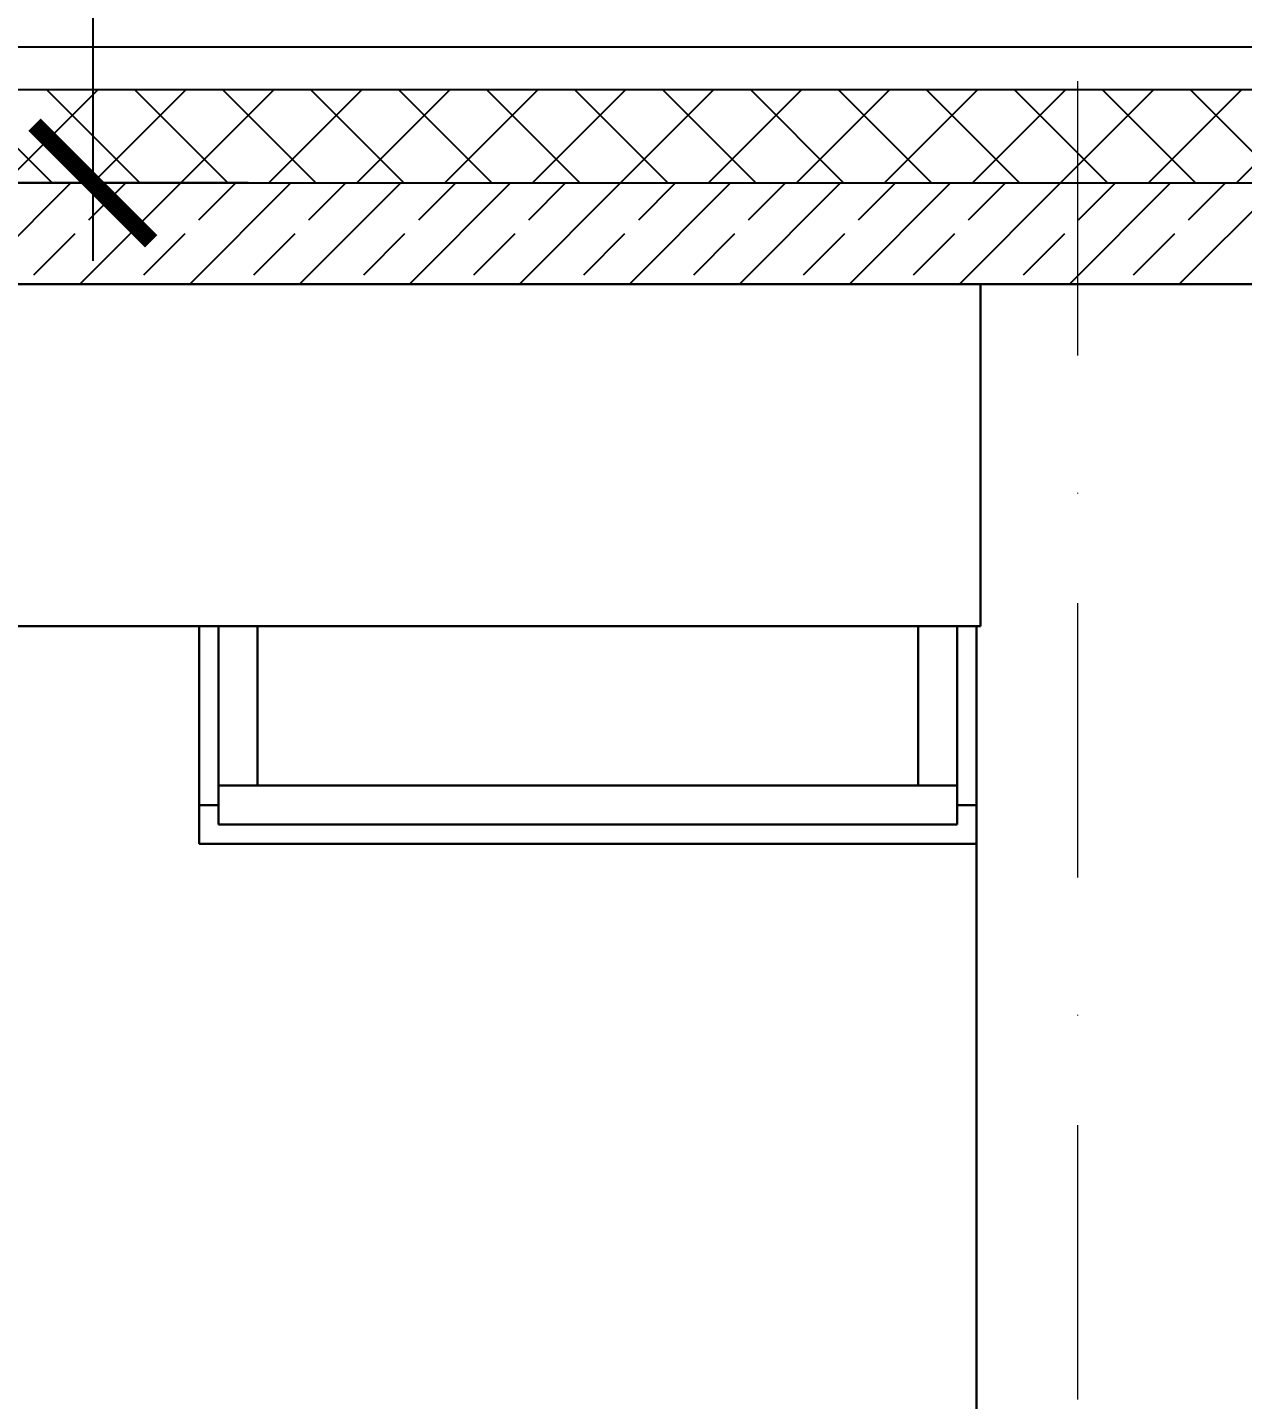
# Model space of a CAD drawing. Header units: millimetres. Extents: x 4647 to 73915, y -13612 to -8141.
# Drawn here: x 11809.9 to 11966.2, y -11250 to -11073.6 of the extents above; entities that cross this region are included whole.
import ezdxf
from ezdxf.enums import TextEntityAlignment as Align

# ---------------------------------------------------------------- set-up
doc = ezdxf.new("R2010")
doc.units = ezdxf.units.MM
doc.linetypes.add('Kropki i Kreski', pattern=[67.027776, 35.277777, -17.638888, 0, -14.111111])
doc.layers.add('a_wymiary', color=250, linetype='Continuous', lineweight=9)
doc.layers.add('Konstrukcja - Siatka mod_Nr_Pióra__1', color=7, linetype='Continuous', lineweight=5)
for name, color, linetype in [('Konstrukcja - Siatka mod', 7, 'Continuous'), ('Konstrukcja - Ściany zew', 7, 'Continuous'), ('Okna ArchiCADa', 7, 'Continuous'), ('Structural - Bearing', 7, 'Continuous'), ('WIDOK', 7, 'Continuous')]:
    doc.layers.add(name, color=color, linetype=linetype)
doc.layers.add('Konstrukcja - Siatka mod_Nr_Pióra__4', color=7, linetype='Continuous', lineweight=5, true_color=0x029e21)
doc.styles.add('GENERATED_STYLE_1', font='arialbd.ttf')
doc.styles.get("Standard").update_dxf_attribs({"font": 'arial.ttf'})
doc.dimstyles.new('1-100', dxfattribs={"dimtxt": 13, "dimasz": 15, "dimexe": 10, "dimexo": 20, "dimgap": 5, "dimtad": 1, "dimdec": 1, "dimrnd": 0.5, "dimtxsty": 'Standard', "dimblk": 'ARCHTICK', "dimcen": 0.09, "dimdle": 10, "dimadec": 0, "dimazin": 0, "dimtfac": 1, "dimtdec": 1, "dimtofl": 0, "dimtmove": 0, "dimatfit": 3, "dimfxl": 10, "dimfxlon": 1, "dimtolj": 1, "dimtzin": 0, "dimarcsym": 0})

# ---------------------------------------------------------------- blocks, each defined once
blk = doc.blocks.new('Standardowy znacznik siatki_2')
at = {"layer": 'Konstrukcja - Siatka mod_Nr_Pióra__4', "linetype": 'Kropki i Kreski'}
blk.add_line((268.51, 0), (1533.18, 0), dxfattribs=at)
at = {"layer": 'Konstrukcja - Siatka mod_Nr_Pióra__1', "style": 'GENERATED_STYLE_1'}
blk.add_attdef('AC_MarkerText_1', text='', height=18, dxfattribs=at).set_placement((-28.89, -13.29), align=Align.BOTTOM_LEFT)
blk = doc.blocks.new('_ArchTick')
at = {"color": 0, "linetype": 'ByBlock', "const_width": 0.15}
blk.add_lwpolyline([(-0.5, -0.5), (0.5, 0.5)], dxfattribs=at)
blk = doc.blocks.new('*D869')
at = {"layer": 'a_wymiary', "color": 0, "lineweight": -2, "transparency": 16777216}
for p, q in [((11818.3, -10791.33), (11818.3, -11103.57)), ((11838.3, -10801.33), (11808.3, -10801.33)), ((11838.3, -11093.57), (11808.3, -11093.57))]:
    blk.add_line(p, q, dxfattribs=at)
at = {"layer": 'DEFPOINTS', "color": 0, "transparency": 16777216}
for p in [(11959.23, -10801.33), (11818.3, -11093.57), (11944.97, -11093.57)]:
    blk.add_point(p, dxfattribs=at)
at = {"layer": 'a_wymiary', "color": 0, "lineweight": -2, "transparency": 16777216, "xscale": 15, "yscale": 15, "zscale": 15}
for p, rotation in [((11818.3, -10801.33), 90), ((11818.3, -11093.57), 270)]:
    blk.add_blockref('_ArchTick', p, dxfattribs=dict(at, rotation=rotation))
at = {"layer": 'a_wymiary', "color": 0, "transparency": 16777216, "insert": (11806.67, -10947.45), "char_height": 13, "attachment_point": 5, "rotation": 90}
blk.add_mtext('\\A1;292', dxfattribs=at)

msp = doc.modelspace()

# ---------------------------------------------------------------- linework, layer by layer
for p, q in [((11932.47, -11106.57), (11739.28, -11106.57)), ((11932.47, -11150.57), (11932.47, -11106.57)), ((12111.98, -11106.57), (11932.47, -11106.57)), ((11932.47, -11106.57), (11932.47, -11150.57)), ((11738.98, -11150.57), (11932.47, -11150.57)), ((11831.98, -11150.57), (11738.98, -11150.57)), ((11834.48, -11150.57), (11831.98, -11150.57)), ((11831.98, -11150.57), (11831.98, -11173.57)), ((11831.98, -11178.57), (11831.98, -11150.57)), ((11839.48, -11150.57), (11834.48, -11150.57)), ((11834.48, -11150.57), (11834.48, -11171.07)), ((11834.48, -11173.57), (11834.48, -11150.57)), ((11924.48, -11150.57), (11839.48, -11150.57)), ((11839.48, -11150.57), (11839.48, -11171.07)), ((11839.48, -11171.07), (11839.48, -11150.57)), ((11924.48, -11171.07), (11924.48, -11150.57)), ((11929.48, -11150.57), (11924.48, -11150.57)), ((11924.48, -11150.57), (11924.48, -11171.07)), ((11929.48, -11171.07), (11929.48, -11150.57)), ((11931.98, -11150.57), (11929.48, -11150.57)), ((11929.48, -11150.57), (11929.48, -11173.57)), ((11931.98, -11173.57), (11931.98, -11150.57)), ((11932.47, -11150.57), (11931.98, -11150.57)), ((11931.98, -11150.57), (11931.98, -11333.57)), ((11839.48, -11171.07), (11834.48, -11171.07)), ((11834.48, -11171.07), (11834.48, -11176.07)), ((11834.48, -11171.07), (11839.48, -11171.07)), ((11839.48, -11171.07), (11924.48, -11171.07)), ((11924.48, -11171.07), (11839.48, -11171.07)), ((11929.48, -11171.07), (11924.48, -11171.07)), ((11924.48, -11171.07), (11929.48, -11171.07)), ((11929.48, -11176.07), (11929.48, -11171.07)), ((11834.48, -11173.57), (11831.98, -11173.57)), ((11831.98, -11173.57), (11831.98, -11178.57)), ((11831.98, -11173.57), (11834.48, -11173.57)), ((11834.48, -11176.07), (11834.48, -11173.57)), ((11931.98, -11173.57), (11929.48, -11173.57)), ((11929.48, -11173.57), (11929.48, -11176.07)), ((11929.48, -11173.57), (11931.98, -11173.57)), ((11931.98, -11178.57), (11931.98, -11173.57)), ((11834.48, -11176.07), (11929.48, -11176.07)), ((11929.48, -11176.07), (11834.48, -11176.07)), ((11831.98, -11178.57), (11931.98, -11178.57)), ((11931.98, -11178.57), (11831.98, -11178.57)), ((11931.98, -11333.57), (11931.98, -11178.57))]:
    msp.add_line(p, q)
at = {"layer": 'Konstrukcja - Ściany zew', "color": 251, "lineweight": 15}
msp.add_line((11931.98, -11333.57), (11931.98, -11150.57), dxfattribs=at)
at = {"layer": 'Okna ArchiCADa', "color": 251, "lineweight": 15}
for p, q in [((11831.98, -11178.57), (11831.98, -11150.57)), ((11931.98, -11178.57), (11831.98, -11178.57))]:
    msp.add_line(p, q, dxfattribs=at)
at = {"layer": 'Okna ArchiCADa', "color": 30, "lineweight": 18}
for p, q in [((11834.48, -11171.07), (11834.48, -11150.57)), ((11839.48, -11150.57), (11839.48, -11171.07)), ((11924.48, -11171.07), (11924.48, -11150.57)), ((11929.48, -11150.57), (11929.48, -11171.07)), ((11834.48, -11176.07), (11834.48, -11171.07)), ((11839.48, -11171.07), (11924.48, -11171.07)), ((11929.48, -11171.07), (11929.48, -11176.07)), ((11929.48, -11176.07), (11834.48, -11176.07))]:
    msp.add_line(p, q, dxfattribs=at)
at = {"layer": 'Structural - Bearing', "color": 132, "lineweight": 20}
msp.add_line((11931.98, -11150.57), (11738.98, -11150.57), dxfattribs=at)
at = {"layer": 'WIDOK'}
for p, q in [((11738.98, -11076.07), (12111.98, -11076.07)), ((11738.98, -11076.07), (12111.98, -11076.07)), ((11738.98, -11081.57), (12111.98, -11081.57)), ((11738.98, -11081.57), (12111.98, -11081.57)), ((11739.28, -11093.57), (12111.98, -11093.57)), ((11739.28, -11093.57), (12345.09, -11093.57)), ((11739.28, -11106.57), (12345.09, -11106.57))]:
    msp.add_line(p, q, dxfattribs=at)
at = {"layer": 'WIDOK', "linetype": 'Continuous'}
for p, q in [((11813.06, -11093.57), (11801.06, -11081.57)), ((11807, -11093.57), (11819, -11081.57)), ((11824.37, -11093.57), (11812.37, -11081.57)), ((11818.31, -11093.57), (11830.31, -11081.57)), ((11835.68, -11093.57), (11823.68, -11081.57)), ((11829.63, -11093.57), (11841.63, -11081.57)), ((11847, -11093.57), (11835, -11081.57)), ((11840.94, -11093.57), (11852.94, -11081.57)), ((11858.31, -11093.57), (11846.31, -11081.57)), ((11852.25, -11093.57), (11864.25, -11081.57)), ((11869.63, -11093.57), (11857.63, -11081.57)), ((11863.57, -11093.57), (11875.57, -11081.57)), ((11880.94, -11093.57), (11868.94, -11081.57)), ((11874.88, -11093.57), (11886.88, -11081.57)), ((11892.25, -11093.57), (11880.25, -11081.57)), ((11886.19, -11093.57), (11898.19, -11081.57)), ((11903.57, -11093.57), (11891.57, -11081.57)), ((11897.51, -11093.57), (11909.51, -11081.57)), ((11914.88, -11093.57), (11902.88, -11081.57)), ((11908.82, -11093.57), (11920.82, -11081.57)), ((11926.19, -11093.57), (11914.19, -11081.57)), ((11920.14, -11093.57), (11932.14, -11081.57)), ((11937.51, -11093.57), (11925.51, -11081.57)), ((11931.45, -11093.57), (11943.45, -11081.57)), ((11948.82, -11093.57), (11936.82, -11081.57)), ((11942.76, -11093.57), (11954.76, -11081.57)), ((11960.14, -11093.57), (11948.14, -11081.57)), ((11954.08, -11093.57), (11966.08, -11081.57)), ((11971.45, -11093.57), (11959.45, -11081.57)), ((11965.39, -11093.57), (11977.39, -11081.57)), ((11802.48, -11106.57), (11815.48, -11093.57)), ((11816.63, -11106.57), (11829.63, -11093.57)), ((11817.81, -11098.32), (11822.55, -11093.57)), ((11830.77, -11106.57), (11843.77, -11093.57)), ((11831.95, -11098.32), (11836.7, -11093.57)), ((11844.91, -11106.57), (11857.91, -11093.57)), ((11846.09, -11098.32), (11850.84, -11093.57)), ((11859.05, -11106.57), (11872.05, -11093.57)), ((11860.23, -11098.32), (11864.98, -11093.57)), ((11873.19, -11106.57), (11886.19, -11093.57)), ((11874.37, -11098.32), (11879.12, -11093.57)), ((11887.34, -11106.57), (11900.34, -11093.57)), ((11888.52, -11098.32), (11893.27, -11093.57)), ((11901.48, -11106.57), (11914.48, -11093.57)), ((11902.66, -11098.32), (11907.41, -11093.57)), ((11915.62, -11106.57), (11928.62, -11093.57)), ((11916.8, -11098.32), (11921.55, -11093.57)), ((11929.76, -11106.57), (11942.76, -11093.57)), ((11930.94, -11098.32), (11935.69, -11093.57)), ((11943.91, -11106.57), (11956.91, -11093.57)), ((11945.09, -11098.32), (11949.83, -11093.57)), ((11958.05, -11106.57), (11971.05, -11093.57)), ((11959.23, -11098.32), (11963.98, -11093.57)), ((11810.74, -11105.39), (11816.04, -11100.09)), ((11824.88, -11105.39), (11830.18, -11100.09)), ((11839.02, -11105.39), (11844.32, -11100.09)), ((11853.16, -11105.39), (11858.46, -11100.09)), ((11867.3, -11105.39), (11872.61, -11100.09)), ((11881.45, -11105.39), (11886.75, -11100.09)), ((11895.59, -11105.39), (11900.89, -11100.09)), ((11909.73, -11105.39), (11915.03, -11100.09)), ((11923.87, -11105.39), (11929.18, -11100.09)), ((11938.01, -11105.39), (11943.32, -11100.09)), ((11952.16, -11105.39), (11957.46, -11100.09))]:
    msp.add_line(p, q, dxfattribs=at)

# ---------------------------------------------------------------- block references
at = {"layer": 'Konstrukcja - Siatka mod', "color": 251, "lineweight": 15, "rotation": 270}
msp.add_blockref('Standardowy znacznik siatki_2', (11944.97, -10073.57), dxfattribs=at)

# ---------------------------------------------------------------- dimensions: what is measured, and where the dimension line sits
at = {"layer": 'a_wymiary'}
dim = msp.add_linear_dim(base=(11818.3, -11093.57), p1=(11959.23, -10801.33), p2=(11944.97, -11093.57), angle=90, dimstyle='1-100', override={"dimfxl": 20}, dxfattribs=at)
dim.commit()
dim.dimension.update_dxf_attribs({"geometry": '*D869', "text_midpoint": (11818.3, -10947.45), "dimtype": 160})

doc.saveas('drawing.dxf')
